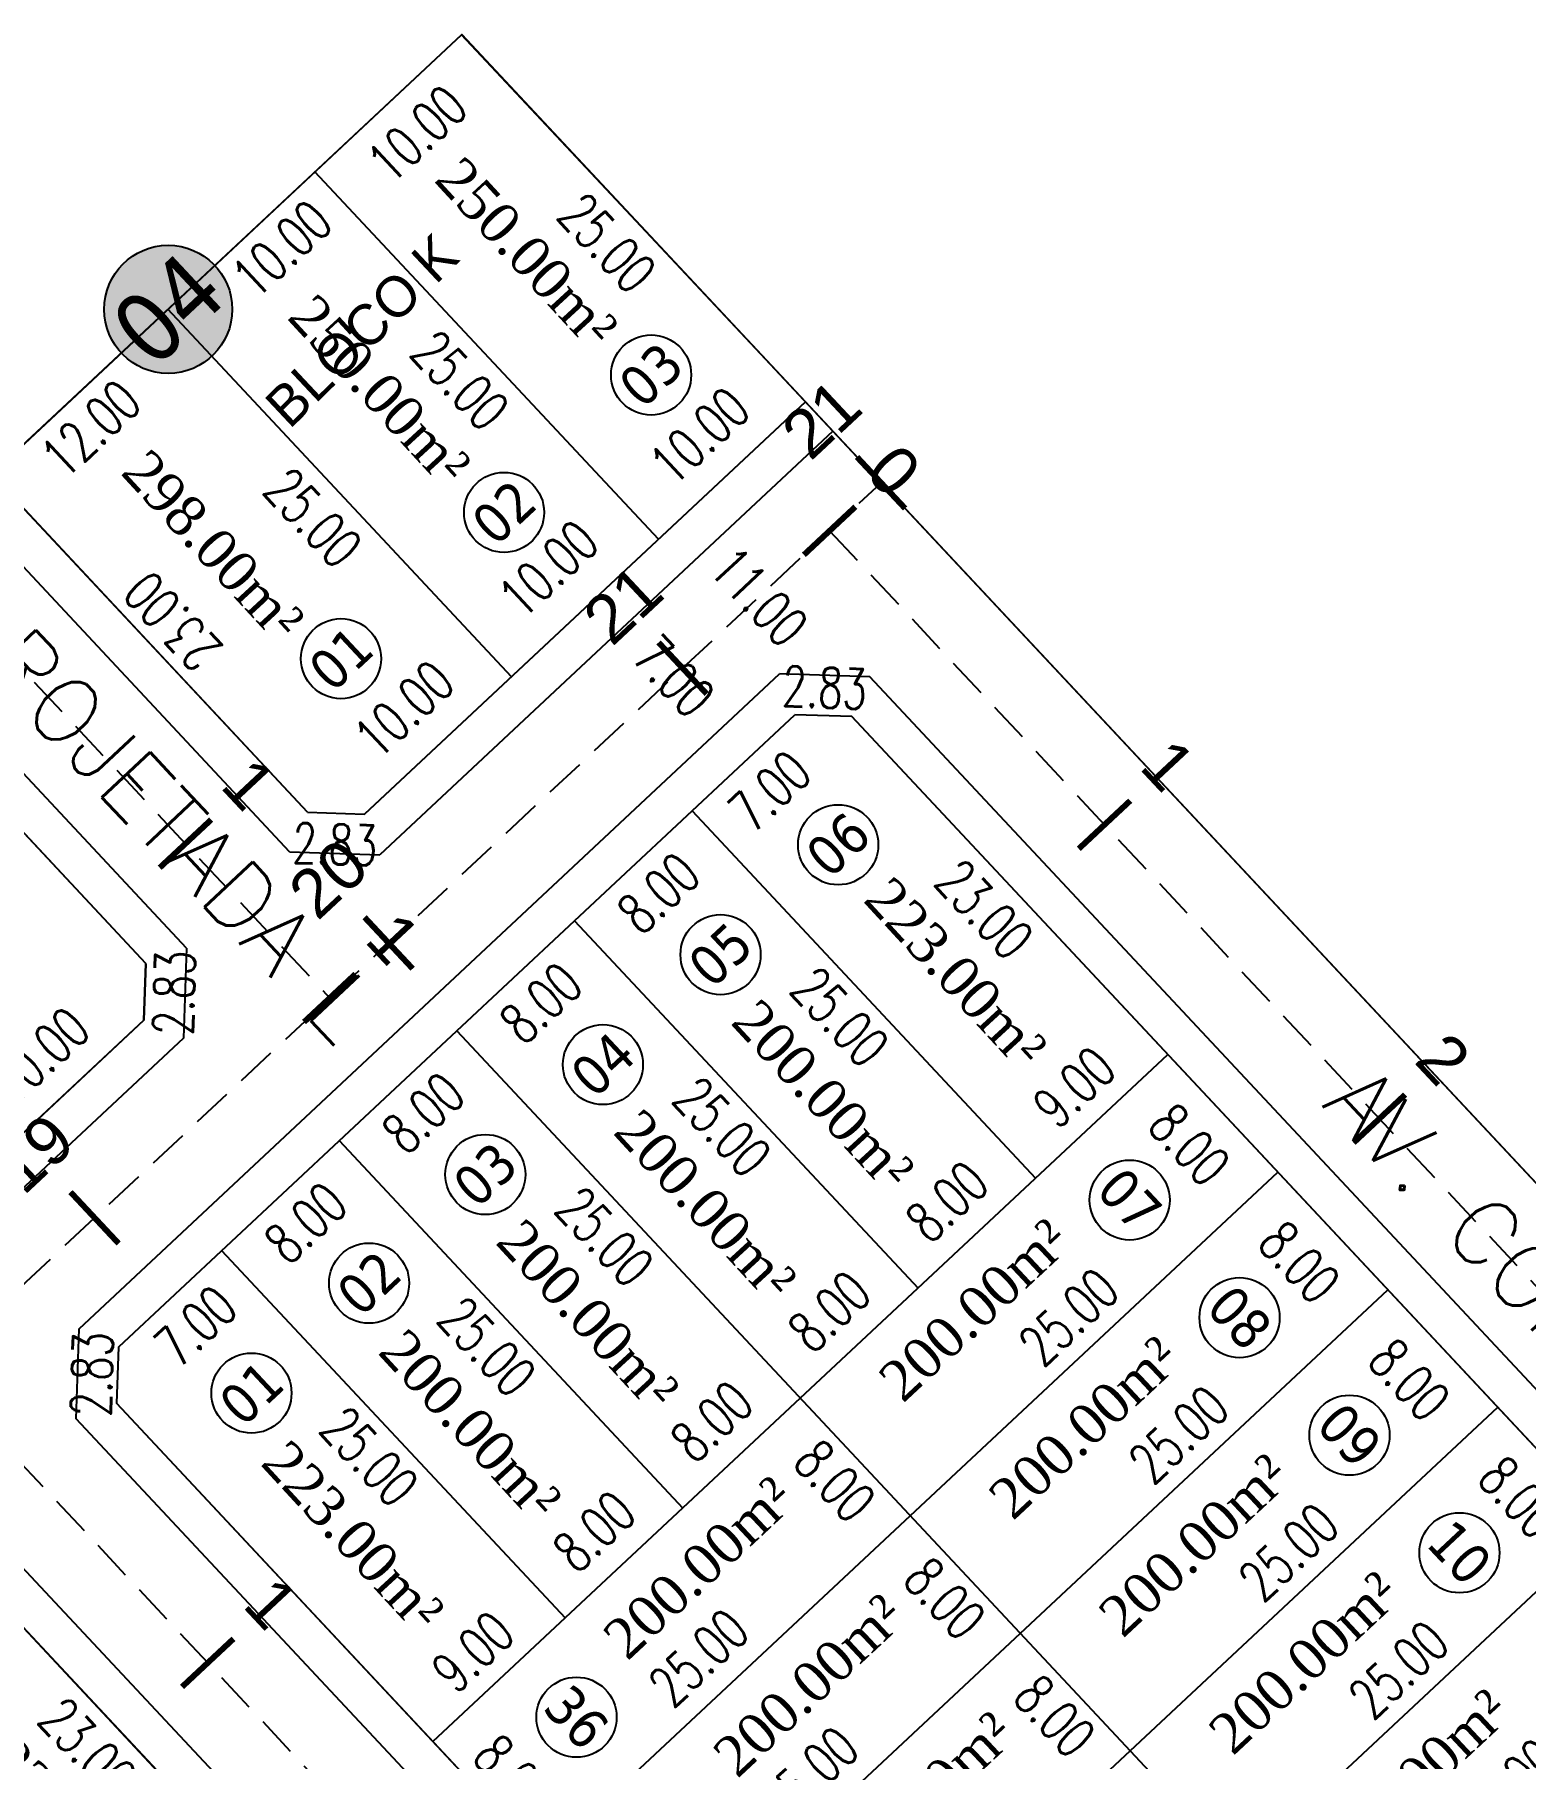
# Model space of a CAD drawing. Header units: metres. Extents: x 437145 to 443371, y 9612590 to 9615494.
# Drawn here: x 437502.7 to 437576.7, y 9614924.8 to 9615010.5 of the extents above; entities that cross this region are included whole.
import ezdxf
from ezdxf.enums import TextEntityAlignment as Align

# ---------------------------------------------------------------- set-up
doc = ezdxf.new("R2010")
doc.units = ezdxf.units.M
doc.linetypes.add('ACAD_ISO02W100', pattern=[15, 12, -3])
doc.linetypes.add('DASHED2', pattern=[0.375, 0.25, -0.125])
for name, color, linetype in [('ADUTORA', 90, 'Continuous'), ('Auxiliar', 7, 'Continuous'), ('COTAS', 10, 'Continuous'), ('Eixo Acesso', 2, 'ACAD_ISO02W100'), ('Estacas', 7, 'Continuous'), ('Layer3', 1, 'Continuous'), ('M_FIO', 32, 'Continuous'), ('ÁREA', 7, 'Continuous')]:
    doc.layers.add(name, color=color, linetype=linetype)
doc.layers.get('0').off()
doc.styles.add('ARIAL', font='arial.ttf')
doc.styles.add('COTAS', font='romans.shx', dxfattribs={"width": 0.7})
doc.styles.add('symplex', font='simplex.shx', dxfattribs={"bigfont": 'bigfont.shx'})
doc.styles.add('tahoma', font='tahoma.ttf')
doc.styles.add('ÁREA', font='times.ttf', dxfattribs={"height": 2})
doc.dimstyles.new('C-75', dxfattribs={"dimtxt": 2, "dimasz": 0.2, "dimexe": 0, "dimexo": 0, "dimgap": 1, "dimtad": 0, "dimzin": 4, "dimdsep": 46, "dimtxsty": 'COTAS', "dimblk1": 'BOL-COT', "dimblk2": 'BOL-COT', "dimsah": 1, "dimcen": 0.1, "dimse1": 1, "dimse2": 1, "dimsd1": 1, "dimsd2": 1, "dimclrd": 8, "dimclre": 256, "dimaunit": 1, "dimadec": 3, "dimazin": 0, "dimtfac": 0.5, "dimtix": 1, "dimtmove": 0, "dimatfit": 3, "dimldrblk": 'BOL-COT', "dimfxl": 1, "dimtolj": 1, "dimtzin": 0, "dimarcsym": 0})

# ---------------------------------------------------------------- blocks, each defined once
blk = doc.blocks.new('Est')
at = {"const_width": 0.2}
blk.add_lwpolyline([(0, -1.19999999925494), (0, 1.200000001117586)], dxfattribs=at)
blk = doc.blocks.new('*D16')
at = {"layer": 'Layer3', "transparency": 16777216, "insert": (2813.270988225919, 1163.804088805202), "char_height": 2, "attachment_point": 5, "rotation": 0.0020367088897105014, "style": 'COTAS'}
blk.add_mtext('\\A1;10.00', dxfattribs=at)
blk = doc.blocks.new('BOL-COT')
at = {"layer": 'COTAS'}
for p, q in [((-1.999999999999943, 8.53e-14), (2, 8.53e-14)), ((0, -2.999999999999971), (0, 3.000000000000028))]:
    blk.add_line(p, q, dxfattribs=at)
blk.add_circle((0, 0), 0.4, dxfattribs=at)
blk = doc.blocks.new('*D28')
at = {"layer": 'Layer3', "transparency": 16777216, "insert": (2858.27148480368, 1184.466226496133), "char_height": 2, "attachment_point": 5, "rotation": 0.0020386407127337383, "style": 'COTAS'}
blk.add_mtext('\\A1;10.00', dxfattribs=at)
blk = doc.blocks.new('*D29')
at = {"layer": 'Layer3', "transparency": 16777216, "insert": (2849.461390656554, 1184.883871599431), "char_height": 2, "attachment_point": 5, "rotation": 0.0020367303944953327, "style": 'COTAS'}
blk.add_mtext('\\A1;10.00', dxfattribs=at)
blk = doc.blocks.new('*D30')
at = {"layer": 'Layer3', "transparency": 16777216, "insert": (2836.422190931444, 1184.836354846465), "char_height": 2, "attachment_point": 5, "rotation": 359.99639431821544, "style": 'COTAS'}
blk.add_mtext('\\A1;12.00', dxfattribs=at)
blk = doc.blocks.new('*D31')
at = {"layer": 'Layer3', "transparency": 16777216, "insert": (2858.272653693349, 1163.918526174832), "char_height": 2, "attachment_point": 5, "rotation": 0.0020386193685146, "style": 'COTAS'}
blk.add_mtext('\\A1;10.00', dxfattribs=at)
blk = doc.blocks.new('*D32')
at = {"layer": 'Layer3', "transparency": 16777216, "insert": (2848.272643067035, 1164.215300811786), "char_height": 2, "attachment_point": 5, "rotation": 0.002036719721930262, "style": 'COTAS'}
blk.add_mtext('\\A1;10.00', dxfattribs=at)
blk = doc.blocks.new('*D33')
at = {"layer": 'Layer3', "transparency": 16777216, "insert": (2838.269749475754, 1164.023142705071), "char_height": 2, "attachment_point": 5, "rotation": 0.0020367410748469, "style": 'COTAS'}
blk.add_mtext('\\A1;10.00', dxfattribs=at)
blk = doc.blocks.new('*D48')
at = {"layer": 'Layer3', "transparency": 16777216, "insert": (2861.463502769266, 1174.058153696703), "char_height": 2, "attachment_point": 5, "rotation": 270.0020367598896, "style": 'COTAS'}
blk.add_mtext('\\A1;25.00', dxfattribs=at)
blk = doc.blocks.new('*D49')
at = {"layer": 'Layer3', "transparency": 16777216, "insert": (2851.461040853197, 1174.058783160842), "char_height": 2, "attachment_point": 5, "rotation": 270.00203676069026, "style": 'COTAS'}
blk.add_mtext('\\A1;25.00', dxfattribs=at)
blk = doc.blocks.new('*D50')
at = {"layer": 'Layer3', "transparency": 16777216, "insert": (2841.461040921388, 1174.059412472232), "char_height": 2, "attachment_point": 5, "rotation": 270.0020367618909, "style": 'COTAS'}
blk.add_mtext('\\A1;25.00', dxfattribs=at)
blk = doc.blocks.new('*D647')
at = {"layer": 'Layer3', "transparency": 16777216, "insert": (2791.5364950303, 1137.055678135539), "char_height": 2, "attachment_point": 5, "rotation": 270.0020370496902, "style": 'COTAS'}
blk.add_mtext('\\A1;23.00', dxfattribs=at)
blk = doc.blocks.new('*D723')
at = {"layer": 'Layer3', "transparency": 16777216, "insert": (2848.772758095238, 1148.633322678837), "char_height": 2, "attachment_point": 5, "rotation": 0.0020225897653519866, "style": 'COTAS'}
blk.add_mtext('\\A1;7.00', dxfattribs=at)
blk = doc.blocks.new('*D724')
at = {"layer": 'Layer3', "transparency": 16777216, "insert": (2809.772756192089, 1148.699623201373), "char_height": 2, "attachment_point": 5, "rotation": 0.00203698195316243, "style": 'COTAS'}
blk.add_mtext('\\A1;7.00', dxfattribs=at)
blk = doc.blocks.new('*D725')
at = {"layer": 'Layer3', "transparency": 16777216, "insert": (2817.273511899196, 1127.716740375716), "char_height": 2, "attachment_point": 5, "rotation": 0.001780011330904938, "style": 'COTAS'}
blk.add_mtext('\\A1;8.00', dxfattribs=at)
blk = doc.blocks.new('*D726')
at = {"layer": 'Layer3', "transparency": 16777216, "insert": (2817.272755839471, 1148.706967508751), "char_height": 2, "attachment_point": 5, "rotation": 0.002034035671423687, "style": 'COTAS'}
blk.add_mtext('\\A1;8.00', dxfattribs=at)
blk = doc.blocks.new('*D727')
at = {"layer": 'Layer3', "transparency": 16777216, "insert": (2819.642659123545, 1138.056658646003), "char_height": 2, "attachment_point": 5, "rotation": 270.0020370521852, "style": 'COTAS'}
blk.add_mtext('\\A1;25.00', dxfattribs=at)
blk = doc.blocks.new('*D728')
at = {"layer": 'Layer3', "transparency": 16777216, "insert": (2811.642659133237, 1138.056374222016), "char_height": 2, "attachment_point": 5, "rotation": 270.002037049917, "style": 'COTAS'}
blk.add_mtext('\\A1;25.00', dxfattribs=at)
blk = doc.blocks.new('*D729')
at = {"layer": 'Layer3', "transparency": 16777216, "insert": (2825.273511894294, 1127.717024771828), "char_height": 2, "attachment_point": 5, "rotation": 0.001779984650569426, "style": 'COTAS'}
blk.add_mtext('\\A1;8.00', dxfattribs=at)
blk = doc.blocks.new('*D730')
at = {"layer": 'Layer3', "transparency": 16777216, "insert": (2825.272755835502, 1148.707251897413), "char_height": 2, "attachment_point": 5, "rotation": 0.002034062351822228, "style": 'COTAS'}
blk.add_mtext('\\A1;8.00', dxfattribs=at)
blk = doc.blocks.new('*D731')
at = {"layer": 'Layer3', "transparency": 16777216, "insert": (2827.642659120547, 1138.056943029141), "char_height": 2, "attachment_point": 5, "rotation": 270.002037049917, "style": 'COTAS'}
blk.add_mtext('\\A1;25.00', dxfattribs=at)
blk = doc.blocks.new('*D732')
at = {"layer": 'Layer3', "transparency": 16777216, "insert": (2833.273511888777, 1127.717309227544), "char_height": 2, "attachment_point": 5, "rotation": 0.001780011330956504, "style": 'COTAS'}
blk.add_mtext('\\A1;8.00', dxfattribs=at)
blk = doc.blocks.new('*D733')
at = {"layer": 'Layer3', "transparency": 16777216, "insert": (2833.272755831142, 1148.707536372687), "char_height": 2, "attachment_point": 5, "rotation": 0.0020340490118521404, "style": 'COTAS'}
blk.add_mtext('\\A1;8.00', dxfattribs=at)
blk = doc.blocks.new('*D734')
at = {"layer": 'Layer3', "transparency": 16777216, "insert": (2835.642659113853, 1138.057227496965), "char_height": 2, "attachment_point": 5, "rotation": 270.00203704991685, "style": 'COTAS'}
blk.add_mtext('\\A1;25.00', dxfattribs=at)
blk = doc.blocks.new('*D735')
at = {"layer": 'Layer3', "transparency": 16777216, "insert": (2841.273511883763, 1127.717593658115), "char_height": 2, "attachment_point": 5, "rotation": 0.0017800246711844204, "style": 'COTAS'}
blk.add_mtext('\\A1;8.00', dxfattribs=at)
blk = doc.blocks.new('*D736')
at = {"layer": 'Layer3', "transparency": 16777216, "insert": (2841.272755825933, 1148.707820791151), "char_height": 2, "attachment_point": 5, "rotation": 0.002034049011634416, "style": 'COTAS'}
blk.add_mtext('\\A1;8.00', dxfattribs=at)
blk = doc.blocks.new('*D737')
at = {"layer": 'Layer3', "transparency": 16777216, "insert": (2843.642659113534, 1138.057511923814), "char_height": 2, "attachment_point": 5, "rotation": 270.0020370497836, "style": 'COTAS'}
blk.add_mtext('\\A1;25.00', dxfattribs=at)
blk = doc.blocks.new('*D738')
at = {"layer": 'Layer3', "transparency": 16777216, "insert": (2852.536494998343, 1137.057846283346), "char_height": 2, "attachment_point": 5, "rotation": 270.0020370502701, "style": 'COTAS'}
blk.add_mtext('\\A1;23.00', dxfattribs=at)
blk = doc.blocks.new('*D739')
at = {"layer": 'Layer3', "transparency": 16777216, "insert": (2808.773511307681, 1127.460624389681), "char_height": 2, "attachment_point": 5, "rotation": 0.002037056488560226, "style": 'COTAS'}
blk.add_mtext('\\A1;9.00', dxfattribs=at)
blk = doc.blocks.new('*D740')
at = {"layer": 'Layer3', "transparency": 16777216, "insert": (2849.773508264105, 1127.558047910552), "char_height": 2, "attachment_point": 5, "rotation": 0.0020259218552181155, "style": 'COTAS'}
blk.add_mtext('\\A1;9.00', dxfattribs=at)
blk = doc.blocks.new('*D741')
at = {"layer": 'Layer3', "transparency": 16777216, "insert": (2851.994001902314, 1121.557826985671), "char_height": 2, "attachment_point": 5, "rotation": 270.0020370505597, "style": 'COTAS'}
blk.add_mtext('\\A1;8.00', dxfattribs=at)
blk = doc.blocks.new('*D742')
at = {"layer": 'Layer3', "transparency": 16777216, "insert": (2841.773797852127, 1119.401197815645), "char_height": 2, "attachment_point": 5, "rotation": 0.00203705268987296, "style": 'COTAS'}
blk.add_mtext('\\A1;25.00', dxfattribs=at)
blk = doc.blocks.new('*D743')
at = {"layer": 'Layer3', "transparency": 16777216, "insert": (2806.065885525686, 1121.556194097198), "char_height": 2, "attachment_point": 5, "rotation": 270.0020370563956, "style": 'COTAS'}
blk.add_mtext('\\A1;8.00', dxfattribs=at)
blk = doc.blocks.new('*D744')
at = {"layer": 'Layer3', "transparency": 16777216, "insert": (2827.707533146803, 1121.379107792261), "char_height": 2, "attachment_point": 5, "rotation": 270.00203705222765, "style": 'COTAS'}
blk.add_mtext('\\A1;8.00', dxfattribs=at)
blk = doc.blocks.new('*D745')
at = {"layer": 'Layer3', "transparency": 16777216, "insert": (2816.773073487513, 1119.587349697347), "char_height": 2, "attachment_point": 5, "rotation": 0.022243504855019167, "style": 'COTAS'}
blk.add_mtext('\\A1;25.00', dxfattribs=at)
blk = doc.blocks.new('*D746')
at = {"layer": 'Layer3', "transparency": 16777216, "insert": (2851.99428632855, 1113.557826990576), "char_height": 2, "attachment_point": 5, "rotation": 270.002037044306, "style": 'COTAS'}
blk.add_mtext('\\A1;8.00', dxfattribs=at)
blk = doc.blocks.new('*D747')
at = {"layer": 'Layer3', "transparency": 16777216, "insert": (2841.77408227742, 1111.401197825889), "char_height": 2, "attachment_point": 5, "rotation": 0.002037048421005068, "style": 'COTAS'}
blk.add_mtext('\\A1;25.00', dxfattribs=at)
blk = doc.blocks.new('*D749')
at = {"layer": 'Layer3', "transparency": 16777216, "insert": (2827.707817573299, 1113.379107801575), "char_height": 2, "attachment_point": 5, "rotation": 270.00203705139387, "style": 'COTAS'}
blk.add_mtext('\\A1;8.00', dxfattribs=at)
blk = doc.blocks.new('*D750')
at = {"layer": 'Layer3', "transparency": 16777216, "insert": (2816.773357912779, 1111.587349705729), "char_height": 2, "attachment_point": 5, "rotation": 0.02224350912310243, "style": 'COTAS'}
blk.add_mtext('\\A1;25.00', dxfattribs=at)
blk = doc.blocks.new('*D751')
at = {"layer": 'Layer3', "transparency": 16777216, "insert": (2851.994570751058, 1105.557826998077), "char_height": 2, "attachment_point": 5, "rotation": 270.00203704305625, "style": 'COTAS'}
blk.add_mtext('\\A1;8.00', dxfattribs=at)
blk = doc.blocks.new('*D752')
at = {"layer": 'Layer3', "transparency": 16777216, "insert": (2841.774366701365, 1103.401197828683), "char_height": 2, "attachment_point": 5, "rotation": 0.00203705268987296, "style": 'COTAS'}
blk.add_mtext('\\A1;25.00', dxfattribs=at)
blk = doc.blocks.new('*D754')
at = {"layer": 'Layer3', "transparency": 16777216, "insert": (2827.70810199898, 1105.379107795987), "char_height": 2, "attachment_point": 5, "rotation": 270.0020370568134, "style": 'COTAS'}
blk.add_mtext('\\A1;8.00', dxfattribs=at)
blk = doc.blocks.new('*D756')
at = {"layer": 'Layer3', "transparency": 16777216, "insert": (2851.994855178893, 1097.557827002202), "char_height": 2, "attachment_point": 5, "rotation": 270.002037056395, "style": 'COTAS'}
blk.add_mtext('\\A1;8.00', dxfattribs=at)
blk = doc.blocks.new('*D757')
at = {"layer": 'Layer3', "transparency": 16777216, "insert": (2841.774651129495, 1095.401197846378), "char_height": 2, "attachment_point": 5, "rotation": 0.0020370398832807433, "style": 'COTAS'}
blk.add_mtext('\\A1;25.00', dxfattribs=at)
blk = doc.blocks.new('*D762')
at = {"layer": 'Layer3', "transparency": 16777216, "insert": (2841.774935552536, 1087.401197845447), "char_height": 2, "attachment_point": 5, "rotation": 0.002037044152142905, "style": 'COTAS'}
blk.add_mtext('\\A1;25.00', dxfattribs=at)
blk = doc.blocks.new('*D813')
at = {"layer": 'Layer3', "transparency": 16777216, "insert": (2804.363768572915, 1150.465058448009), "char_height": 2, "attachment_point": 5, "rotation": 45.00203708974461, "style": 'COTAS'}
blk.add_mtext('\\A1;2.83', dxfattribs=at)
blk = doc.blocks.new('*D819')
at = {"layer": 'Layer3', "transparency": 16777216, "insert": (2854.26671150791, 1150.535348976933), "char_height": 2, "attachment_point": 5, "rotation": 314.5160272773045, "style": 'COTAS'}
blk.add_mtext('\\A1;2.83', dxfattribs=at)
blk = doc.blocks.new('*D839')
at = {"layer": 'Layer3', "transparency": 16777216, "insert": (2831.176655884704, 1161.464116925333), "char_height": 2, "attachment_point": 5, "rotation": 314.9963940904055, "style": 'COTAS'}
blk.add_mtext('\\A1;2.83', dxfattribs=at)
blk = doc.blocks.new('*D857')
at = {"layer": 'Layer3', "transparency": 16777216, "insert": (2820.296860418379, 1161.529674421265), "char_height": 2, "attachment_point": 5, "rotation": 44.99921550985739, "style": 'COTAS'}
blk.add_mtext('\\A1;2.83', dxfattribs=at)
blk = doc.blocks.new('*D859')
at = {"layer": 'Layer3', "transparency": 16777216, "insert": (2832.839239571587, 1175.05767107524), "char_height": 2, "attachment_point": 5, "rotation": 89.99639431467517, "style": 'COTAS'}
blk.add_mtext('\\A1;23.00', dxfattribs=at)
blk = doc.blocks.new('*D893')
at = {"layer": 'Layer3', "transparency": 16777216, "insert": (2854.973453992537, 1156.057932494888), "char_height": 2, "attachment_point": 5, "rotation": 270.00203671963703, "style": 'COTAS'}
blk.add_mtext('\\A1;11.00', dxfattribs=at)
blk = doc.blocks.new('*D894')
at = {"layer": 'Layer3', "transparency": 16777216, "insert": (2849.187399418612, 1156.0577275598), "char_height": 2, "attachment_point": 5, "rotation": 270.0020367154301, "style": 'COTAS'}
blk.add_mtext('\\A1;7.00', dxfattribs=at)
blk = doc.blocks.new('atutu')
at = {"layer": 'Layer3'}
h = blk.add_hatch(color=101, dxfattribs=at)
h.dxf.hatch_style = 1
h.set_gradient(color1=(131, 236, 156), color2=(83, 228, 117), one_color=1, tint=0.6100000143051147)
h.paths.add_polyline_path([(2845.595358288929, 1184.359103570092, 1), (2840.967156650697, 1188.729342658404, 1)])
at = {"layer": 'ADUTORA', "color": 7}
blk.add_lwpolyline([(2822.269910851983, 1162.728203134942), (2822.271410410083, 1186.556751516047)], dxfattribs=at)
at = {"layer": 'Layer3', "color": 0}
for p, q in [((2820.269962993416, 1163.556698441836), (2818.269837135124, 1161.556627353984)), ((2804.272761291674, 1148.556130355555), (2806.272690184322, 1150.556201463896)), ((2854.272761268798, 1148.557907995167), (2852.27269016488, 1150.557836888689))]:
    blk.add_line(p, q, dxfattribs=at)
for points in [[(2829.271410125623, 1186.552887119684), (2863.271410113399, 1186.554095730516), (2863.271365478309, 928.7582078374508), (2435.280574230909, 928.7586033831868)], [(2820.269962995395, 1163.556698443699), (2820.271410410724, 1186.556680422607)], [(2831.269962989575, 1163.557286465871), (2831.271410391806, 1186.557071507308)], [(2843.269837106311, 1161.55751596238), (2843.271410383774, 1186.5574979357)], [(2853.269837101363, 1161.557871437031), (2853.271410377836, 1186.557853406626)], [(2863.269837094669, 1161.558226909819), (2863.271410372249, 1186.558208885002)], [(2831.269962989575, 1163.557286465871), (2831.269962989575, 1163.557286465871), (2833.269837113295, 1161.557160606939)], [(2818.269837135124, 1161.556627353984), (2713.272299168771, 1161.552894957694)], [(2831.269837114285, 1161.557089537713), (2831.269837126392, 1161.557286465871)], [(2863.272299075756, 1161.558227075595), (2833.269837153226, 1161.557160564098)], [(2863.280575853214, 928.758207835588), (2863.272299075756, 1161.558227075595)], [(2806.272690184322, 1150.556201463896), (2852.272690140608, 1150.55783691104)], [(2813.272690179898, 1150.556451132852), (2813.273579010414, 1125.556451153341)], [(2821.272690174543, 1150.55673554014), (2821.273579005292, 1125.556735566217)], [(2829.272690169887, 1150.557019947427), (2829.277916496236, 1003.557019297364)], [(2837.272690164531, 1150.5573059212), (2837.273578996037, 1125.557305941689)], [(2845.272690159933, 1150.557590579945), (2845.273578991438, 1125.557590604159)], [(2793.277845401748, 1005.55573938075), (2793.272761299532, 1148.555739250365)], [(2804.277845394705, 1005.556130463588), (2804.272761292605, 1148.556130353692)], [(2854.277845375147, 1005.557908125553), (2854.272761272581, 1148.557907993305)], [(2804.273579015129, 1125.556130377907), (2854.273578996037, 1125.557908036146)], [(2804.273863349017, 1117.556131180707), (2854.273863419449, 1117.557908842671)], [(2804.274147775921, 1109.556131186295), (2854.274147845712, 1109.557908848259)], [(2804.274432201893, 1101.556131197471), (2854.274432269589, 1101.557908853847)], [(2804.274716626993, 1093.556131199333), (2854.27471669562, 1093.557908859435)]]:
    blk.add_lwpolyline(points, dxfattribs=at)
for centre, radius in [((2843.281257468067, 1186.544202672648), 3.182736247992434), ((2848.579958593846, 1167.772825206029), 1.990958139869911), ((2858.582420436689, 1167.774165636259), 1.990958139869911), ((2809.517483139551, 1144.36795552853), 1.990958139869911), ((2817.517483134836, 1144.368239956307), 1.990958139869911), ((2825.425060530159, 1144.368485635477), 1.990958139869911), ((2833.425060528587, 1144.368805531743), 1.990958139869911), ((2841.425060520904, 1144.369054487306), 1.990958139869911), ((2849.425060515141, 1144.369338911358), 1.990958139869911), ((2810.313048935693, 1121.568121809843), 1.990958139869911), ((2847.943753956201, 1121.578276472497), 1.990958139869911), ((2847.944038381125, 1113.578276470635), 1.990958139869911), ((2847.944322805293, 1105.57827648181), 1.990958139869911), ((2847.94460723406, 1097.578276487398), 1.990958139869911)]:
    blk.add_circle(centre, radius, dxfattribs=at)
at = {"layer": 'Layer3', "color": 1}
blk.add_circle((2837.696236837272, 1167.996092411089), 1.990958139869911, dxfattribs=at)
at = {"layer": 'M_FIO'}
for p, q in [((2822.26991085111, 1162.728203136805), (2819.098279172579, 1159.556658307421)), ((2822.269910852216, 1162.728203136805), (2819.098279173685, 1159.556658307421)), ((2829.269910861704, 1162.728985203761), (2832.441364238819, 1159.557132618833)), ((2829.26991086281, 1162.728985203761), (2832.441364239925, 1159.557132618833)), ((2802.27273184075, 1149.384486370119), (2805.444191953715, 1152.556172008026)), ((2802.272731841857, 1149.384486370119), (2805.444191954821, 1152.556172008026)), ((2856.272731814033, 1149.386406226414), (2853.101046184684, 1152.557866340834)), ((2856.272731815139, 1149.386406226414), (2853.10104618579, 1152.557866340834))]:
    blk.add_line(p, q, dxfattribs=at)
for points in [[(2822.269910850877, 1162.728203134942), (2822.271410408978, 1186.556751516047)], [(2829.269910861704, 1162.728985203761), (2829.271410395532, 1186.55717563476)], [(2829.26991086281, 1162.728985203761), (2829.271410396638, 1186.55717563476)], [(2819.098279172579, 1159.556658307421), (2712.443941635685, 1159.552867016155)], [(2819.098279173685, 1159.556658307421), (2712.443941636792, 1159.552867016155)], [(2863.272370180954, 1159.558228580612), (2832.441364237888, 1159.557132618833)], [(2863.272370182059, 1159.558228580612), (2832.441364238994, 1159.557132618833)], [(2863.271405439324, 1159.558228547084), (2863.271405439324, 1159.558228547084), (2863.271365478309, 928.7582078374508), (2856.28057584815, 928.7582142989668)], [(2805.444191953715, 1152.556172008026), (2853.101046161692, 1152.557866365048)], [(2805.444191954821, 1152.556172008026), (2853.101046162798, 1152.557866365048)], [(2795.277874853253, 1004.72738336246), (2795.272731843661, 1149.384237485337)], [(2795.277874854359, 1004.72738336246), (2795.272731844767, 1149.384237485337)], [(2802.277874848713, 1004.727632232341), (2802.27273184075, 1149.384486370119)], [(2802.277874849819, 1004.727632232341), (2802.272731841857, 1149.384486370119)], [(2856.277874826536, 1004.729552109125), (2856.272731816595, 1149.386406222689)], [(2856.277874827642, 1004.729552109125), (2856.2727318177, 1149.386406222689)]]:
    blk.add_lwpolyline(points, dxfattribs=at)
at = {"layer": 'ADUTORA', "color": 7, "style": 'symplex'}
blk.add_text('RUA.PROJETADA L', height=3.284297485517897, rotation=270.0256716937466, dxfattribs=at).set_placement((2825.946646369144, 1173.465395015064), align=Align.MIDDLE_CENTER)
blk.add_text('AV. CONTORNO LESTE', height=3.284297485517897, rotation=270.0256716937466, dxfattribs=at).set_placement((2858.100957446231, 1118.543453418049))
at = {"layer": 'Layer3', "color": 0, "extrusion": (-0.0006588081243978, -0.0262267346955952, 0.9996558029437244), "style": 'ÁREA'}
blk.add_text('298.00m²', height=1.999999999999999, rotation=270.9999999799873, dxfattribs=at).set_placement((2805.370211995269, 1252.531843176248, -37.38530775294087))
at = {"layer": 'Layer3', "color": 1, "insert": (2843.281257469289, 1186.544223118904), "char_height": 3.499999999999999, "attachment_point": 5, "rotation": 0.0020370548664193034, "style": 'tahoma'}
blk.add_mtext('\\A1;04', dxfattribs=at)
at = {"layer": 'Layer3', "color": 5, "char_height": 1.999999999999999, "attachment_point": 5, "style": 'tahoma'}
for s, insert, rotation in [('\\A1;01', (2837.696236837214, 1167.996092409226), 0.0020370548664193034), ('\\A1;02', (2848.579958593962, 1167.772825202304), 0.0020370548664193034), ('\\A1;03', (2858.582420436864, 1167.774165632534), 0.0020370548664193034), ('\\A1;01', (2809.517483140715, 1144.367955530393), 0.0020370548664193034), ('\\A1;02', (2817.517483134894, 1144.368239961895), 0.0020370548664193034), ('\\A1;03', (2825.425060531381, 1144.368485641065), 0.0020370548664193034), ('\\A1;04', (2833.42506052946, 1144.368805535469), 0.0020370548664193034), ('\\A1;05', (2841.42506052102, 1144.369054492894), 0.0020370548664193034), ('\\A1;06', (2849.425060515258, 1144.369338915083), 0.0020370548664193034), ('\\A1;36', (2810.313048935869, 1121.568121809843), 270.0497252510426), ('\\A1;07', (2847.943753957539, 1121.578276479948), 270.0497252510426), ('\\A1;08', (2847.944038382348, 1113.57827647436), 270.0497252510426), ('\\A1;09', (2847.944322807505, 1105.578276491123), 270.0497252510426), ('\\A1;10', (2847.944607235224, 1097.578276492986), 270.0497252510426)]:
    blk.add_mtext(s, dxfattribs=dict(at, insert=insert, rotation=rotation))
at = {"layer": 'ÁREA', "linetype": 'Continuous', "lineweight": -2, "extrusion": (-0.0006588081243978001, -0.02622673469559521, 0.9996558029437245), "style": 'ÁREA'}
for s, p in [('250.00m²', (2816.678188702256, 1252.803351028196, -37.39243321589044)), ('200.00m²', (2793.876057708877, 1211.581294893419, -36.31059988260132)), ('200.00m²', (2801.873527757296, 1211.782404389734, -36.31587780809944)), ('200.00m²', (2809.870997799788, 1211.98351382069, -36.32115573263924)), ('223.00m²', (2757.854711351516, 1210.617428667112, -36.28530413779257)), ('223.00m²', (2777.848386481259, 1211.120201680754, -36.2984989333426))]:
    blk.add_text(s, height=1.999999999999999, rotation=270.9999999799873, dxfattribs=at).set_placement(p)
at = {"layer": 'ÁREA', "linetype": 'Continuous', "lineweight": -2, "extrusion": (-0.0006588081243978, -0.0262267346955952, 0.9996558029437244), "style": 'ÁREA'}
for s, p in [('250.00m²', (2826.675050939106, 1253.053753313998, -37.39900478416535)), ('200.00m²', (2785.878587663392, 1211.380185477275, -36.30532195891611)), ('223.00m²', (2818.835420480377, 1212.150887585077, -36.32554829698991))]:
    blk.add_text(s, height=1.999999999999999, rotation=270.9999999799873, dxfattribs=at).set_placement(p)
at = {"layer": 'ÁREA', "linetype": 'Continuous', "lineweight": -2, "extrusion": (0.0262307824511418, -0.0004708427962515, 0.9996558029437244), "style": 'ÁREA'}
for p in [(1172.182644201288, -2792.615636008517, 68.73643365173), (1164.529979414153, -2811.502656671312, 69.23210539725626), (1156.531273013053, -2811.6464684743, 69.2358796001763), (1148.532566630829, -2811.790280291095, 69.23965380331586), (1140.533860235419, -2811.934092099802, 69.24342800632598)]:
    blk.add_text('200.00m²', height=1.999999999999999, rotation=270.9999999484056, dxfattribs=at).set_placement(p)
at = {"layer": 'ÁREA', "linetype": 'Continuous', "lineweight": -2, "extrusion": (0.02623078245114181, -0.0004708427962515001, 0.9996558029437245), "style": 'ÁREA'}
for p in [(1172.528685783517, -2811.358844864594, 69.22833119404541), (1164.18393780245, -2792.759447833764, 68.74020785482574), (1156.185231412645, -2792.903259643359, 68.74398205788461)]:
    blk.add_text('200.00m²', height=1.999999999999999, rotation=270.9999999484056, dxfattribs=at).set_placement(p)
at = {"layer": 'Layer3', "color": 0}
for p1, p2, distance, picture, middle in [((2842.422295814288, 1186.503262615162), (2830.422295896535, 1186.504017787385), 1.6672853581094593, '*D30', (2836.422190931444, 1184.836354846465)), ((2831.271410465264, 1186.558253106061), (2831.269962989575, 1163.557286465871), 1.5685528472727748, '*D859', (2832.839239571587, 1175.05767107524)), ((2843.268948527135, 1186.559467658731), (2843.269837231515, 1161.559485853049), -1.8083519590793773, '*D50', (2841.461040921388, 1174.059412472232)), ((2854.461326856714, 1186.678723866451), (2844.461326863466, 1186.678368389937), 1.7946745298959235, '*D29', (2849.461390656554, 1184.883871599431)), ((2853.268948458741, 1186.558838347304), (2853.269837162598, 1161.558856541622), -1.8083519586146242, '*D49', (2851.461040853197, 1174.058783160842)), ((2863.27141037254, 1186.558209216553), (2853.271410377836, 1186.557853406626), 2.091804816781073, '*D28', (2858.27148480368, 1184.466226496133)), ((2863.271410372249, 1186.558208885002), (2863.272299075756, 1161.558227075595), -1.8083519558788634, '*D48', (2861.463502769266, 1174.058153696703)), ((2853.272579268518, 1166.010153085324), (2843.272579273291, 1166.009797610673), 1.794674537346947, '*D32', (2848.272643067035, 1164.215300811786)), ((2863.272579262755, 1166.010508891526), (2853.272579268518, 1166.010153085324), 2.0918048149170363, '*D31', (2858.272653693349, 1163.918526174832)), ((2808.272299111612, 1161.55627196874), (2818.269837135124, 1161.556627353984), 2.247639145260229, '*D16', (2813.270988225919, 1163.804088805202)), ((2843.269837106311, 1161.557516040611), (2833.269837153226, 1161.557160562235), -2.4658044052059633, '*D33', (2838.269749475754, 1164.023142705071)), ((2820.269962993416, 1163.556698441836), (2818.269837135124, 1161.556627353984), 1.4523611465733113, '*D857', (2820.296860418379, 1161.529674421265)), ((2831.269962989575, 1163.557286465871), (2833.269837153226, 1161.557160562235), -1.5459834624106572, '*D839', (2831.176655884704, 1161.464116925333)), ((2806.272690185486, 1150.556201467621), (2804.272761292838, 1148.55613035928), -1.2854138514304088, '*D813', (2804.363768572915, 1150.465058448009)), ((2852.289654923103, 1150.574802849773), (2854.272761271766, 1148.557908017519), 1.38208735577468, '*D819', (2854.26671150791, 1150.535348976933)), ((2806.272690185486, 1150.556201467621), (2813.272690179548, 1150.556450331915), -1.8567026995682712, '*D724', (2809.772756192089, 1148.699623201373)), ((2813.272690180771, 1150.556414023373), (2813.273579010182, 1125.556450357992), -1.6304754632706426, '*D728', (2811.642659133237, 1138.056374222016)), ((2813.272690180597, 1150.556414440605), (2821.272690175241, 1150.556698445561), -1.8495889354965083, '*D726', (2817.272755839471, 1148.706967508751)), ((2821.272690175241, 1150.556698445561), (2821.273579005641, 1125.556734783906), -1.6304754679263485, '*D727', (2819.642659123545, 1138.056658646003)), ((2821.272690175707, 1150.556698821816), (2829.272690170468, 1150.556982830498), -1.84958892991065, '*D730', (2825.272755835502, 1148.707251897413)), ((2829.272690170468, 1150.556982830498), (2829.273578999879, 1125.557019165117), -1.630475465656702, '*D731', (2827.642659120547, 1138.056943029141)), ((2829.272690172273, 1150.556983292434), (2837.272690166045, 1150.557267299253), -1.8495889243215622, '*D733', (2833.272755831142, 1148.707536372687)), ((2837.272690166045, 1150.557267299253), (2837.273578995455, 1125.557303632009), -1.6304754679272555, '*D734', (2835.642659113853, 1138.057227496965)), ((2837.272690166626, 1150.557267718348), (2845.272690161272, 1150.557551725167), -1.8495889317725978, '*D736', (2841.272755825933, 1148.707820791151)), ((2845.272690161272, 1150.557551725167), (2845.273578990624, 1125.557588059786), -1.6304754634457206, '*D737', (2843.642659113534, 1138.057511923814)), ((2845.272690159525, 1150.557589782733), (2852.272690165695, 1150.557836888689), -1.9243906580730787, '*D723', (2848.772758095238, 1148.633322678837)), ((2793.272761298658, 1148.555739868763), (2793.273579022813, 1125.555739891115), -1.7366751315338036, '*D647', (2791.5364950303, 1137.055678135539)), ((2854.272761271766, 1148.557908017519), (2854.273578996154, 1125.557908038008), -1.7366751367142856, '*D738', (2852.536494998343, 1137.057846283346)), ((2804.273579016061, 1125.556130377907), (2813.273579010182, 1125.556450357992), 1.9043340229346517, '*D739', (2808.773511307681, 1127.460624389681)), ((2813.27357901088, 1125.556450350541), (2821.273579007504, 1125.556698887008), 2.1601657579835245, '*D725', (2817.273511899196, 1127.716740375716)), ((2821.273579005176, 1125.556734735477), (2829.273579001392, 1125.556983268219), 2.160165771022464, '*D729', (2825.273511894294, 1127.717024771828)), ((2829.273579000577, 1125.557019200507), (2837.273578996969, 1125.557267736974), 2.160165759846624, '*D732', (2833.273511888777, 1127.717309227544)), ((2837.273578996095, 1125.557303624558), (2845.273578992428, 1125.557552162889), 2.1601657654336655, '*D735', (2841.273511883763, 1127.717593658115)), ((2854.273578994291, 1125.557908038008), (2845.273578991089, 1125.557589806947), -2.0002989893245107, '*D740', (2849.773508264105, 1127.558047910552)), ((2804.273579016061, 1125.556130377907), (2804.27386344279, 1117.556130381632), 1.7921642973937189, '*D743', (2806.065885525686, 1121.556194097198)), ((2854.27357899499, 1125.557908034283), (2854.273863420904, 1117.557908039871), -2.27971930707299, '*D741', (2851.994001902314, 1121.557826985671)), ((2804.273863756529, 1117.547313653264), (2829.273863426026, 1117.557019213545), 2.035183417311045, '*D745', (2816.773073487513, 1119.587349697347)), ((2854.273863420089, 1117.557908043596), (2829.273863385746, 1117.557019211683), -1.8437341891703736, '*D742', (2841.773797852127, 1119.401197815645)), ((2854.273863420904, 1117.557908039871), (2854.274147845945, 1109.557908043596), -2.279719306315827, '*D746', (2851.99428632855, 1113.557826990576)), ((2804.274148181512, 1109.547313655126), (2829.274147851882, 1109.557019217271), 2.0351834228979024, '*D750', (2816.773357912779, 1111.587349705729)), ((2854.274147845247, 1109.557908047321), (2829.274147810904, 1109.557019217271), -1.8437341947580768, '*D747', (2841.77408227742, 1111.401197825889)), ((2854.27414784513, 1109.557908045459), (2854.274432269996, 1101.557908052909), -2.2797193079456397, '*D751', (2851.994570751058, 1105.557826998077)), ((2854.274432269298, 1101.557908056635), (2829.274432235014, 1101.557019224721), -1.8437341891703733, '*D752', (2841.774366701365, 1103.401197828683)), ((2854.274432271859, 1101.557908052909), (2854.274716698589, 1093.557908054772), -2.2797193077719458, '*D756', (2851.994855178893, 1097.557827002202)), ((2854.274716696958, 1093.557908058497), (2829.274716662791, 1093.557019232172), -1.84373420220933, '*D757', (2841.774651129495, 1095.401197846378)), ((2854.275001120253, 1085.557908069673), (2829.275001085853, 1085.557019241485), -1.843734191033236, '*D762', (2841.774935552536, 1087.401197845447))]:
    dim = blk.add_aligned_dim(p1=p1, p2=p2, distance=distance, dimstyle='C-75', dxfattribs=at)
    dim.commit()
    dim.dimension.update_dxf_attribs({"geometry": picture, "text_midpoint": middle})
for p1, p2, distance, picture, middle in [((2852.272690140608, 1150.55783691104), (2852.272299118538, 1161.557836054224), -2.7009593646715184, '*D893', (2854.973453992537, 1156.057932494888)), ((2849.187523834198, 1152.557727227318), (2849.187275002443, 1159.557727892283), -2.919477990756721e-10, '*D894', (2849.187399418612, 1156.0577275598))]:
    dim = blk.add_aligned_dim(p1=p1, p2=p2, distance=distance, dimstyle='C-75', override={"dimfxl": 1.25}, dxfattribs=at)
    dim.commit()
    dim.dimension.update_dxf_attribs({"geometry": picture, "text_midpoint": middle})
for base, p1, p2, angle, picture, middle in [((2827.707675359877, 1117.379107790943), (2825.176768655447, 1125.379017811599), (2825.177053081594, 1117.37901781905), 270.0020370522244, '*D744', (2827.707533146803, 1121.379107792261)), ((2827.707959786315, 1109.379107794632), (2825.177053080546, 1117.379017815325), (2825.177337506577, 1109.379017822775), 270.0020370513939, '*D749', (2827.707817573299, 1113.379107801575)), ((2827.708244212374, 1101.379107802322), (2825.177337504714, 1109.379017822775), (2825.177621931502, 1101.379017830226), 270.0020370568166, '*D754', (2827.70810199898, 1105.379107795987))]:
    dim = blk.add_linear_dim(base=base, p1=p1, p2=p2, angle=angle, dimstyle='C-75', dxfattribs=at)
    dim.commit()
    dim.dimension.update_dxf_attribs({"geometry": picture, "text_midpoint": middle, "dimtype": 129})

msp = doc.modelspace()

# ---------------------------------------------------------------- linework, layer by layer
at = {"layer": 'Auxiliar', "color": 2, "linetype": 'Continuous', "lineweight": -3}
for p, q in [((437500.5096892528, 9614988.60861458), (437523.8659756379, 9615010.440387089)), ((437540.958736023, 9614992.196600404), (437523.8659756379, 9615010.440387089)), ((437519.0443694807, 9614971.708542012), (437540.958736023, 9614992.196600404)), ((437516.2175504761, 9614971.80390773), (437500.5096892528, 9614988.60861458)), ((437508.1824169597, 9614964.291476008), (437492.4718829034, 9614981.095437007)), ((437506.8350932411, 9614945.235300103), (437540.4379290183, 9614976.649458567)), ((437543.2630880852, 9614976.554427419), (437540.4379290183, 9614976.649458567)), ((437640.9228295655, 9614872.095943393), (437543.2630880852, 9614976.554427419)), ((437516.2175504761, 9614971.80390773), (437519.0443694807, 9614971.708542012)), ((437508.0871857575, 9614961.464513227), (437508.1824169597, 9614964.291476008)), ((437431.3886982738, 9614889.757993227), (437508.0871857575, 9614961.464513227)), ((437506.7391432152, 9614942.40766521), (437506.8350932411, 9614945.235300103)), ((437604.4005545643, 9614837.949124433), (437506.7391432152, 9614942.40766521)), ((437596.3636156572, 9614830.436893264), (437498.7038741767, 9614934.895377288))]:
    msp.add_line(p, q, dxfattribs=at)
at = {"layer": 'Eixo Acesso', "color": 3, "linetype": 'DASHED2', "lineweight": -3, "ltscale": 8}
for p, q in [((437228.05493295, 9614692.129022036), (437544.7158828954, 9614988.179904092)), ((437542.160012521, 9614985.790384073), (437650.0637849299, 9614870.37471416)), ((437496.494144679, 9614984.850235352), (437517.3215250792, 9614962.568524485)), ((437497.6007885615, 9614944.131323935), (437605.5045609707, 9614828.715654025))]:
    msp.add_line(p, q, dxfattribs=at)

# ---------------------------------------------------------------- block references
at = {"rotation": 43.07140519794264}
msp.add_blockref('atutu', (436242.5698856535, 9612188.321055599), dxfattribs=at)
at = {"layer": 'Estacas', "color": 7, "linetype": 'Continuous', "lineweight": -3, "xscale": 1.458333333106969, "yscale": 1.458333333106969, "zscale": 1.458333333106969}
for p, rotation in [((437544.7158828954, 9614988.179904092), 43.07344208228414), ((437542.160012521, 9614985.790384073), 313.073442243589), ((437534.8560757181, 9614978.96182838), 43.07344208228414), ((437555.818717626, 9614971.180805884), 313.073442243589), ((437510.1514109043, 9614970.239312068), 313.0677995102904), ((437520.246497491, 9614965.303123316), 43.07344208228414), ((437517.3215250792, 9614962.568524485), 313.0677995102904), ((437569.4774227313, 9614956.571227698), 313.073442243589), ((437505.636919264, 9614951.644418253), 43.07344208228414), ((437511.2594936668, 9614929.521745747), 313.073442243589)]:
    msp.add_blockref('Est', p, dxfattribs=dict(at, rotation=rotation))

# ---------------------------------------------------------------- texts
at = {"layer": 'ADUTORA', "color": 7, "extrusion": (0.2523981432401358, 0.1002419811213371, 0.9624171250085908), "style": 'ARIAL'}
msp.add_text('BLOCO K', height=2, rotation=292.2865637495469, dxfattribs=at).set_placement((8774532.358766982, -3807001.49087886, 1074145.774053794))
at = {"layer": 'Estacas', "color": 7, "linetype": 'Continuous', "lineweight": -3, "char_height": 2.399999999999999, "attachment_point": 8, "style": 'ARIAL'}
for s, insert, rotation in [('{\\C256;21}', (437542.5646368479, 9614990.480912663), 43.07344208228415), ('{\\C256;0}', (437544.4610210855, 9614987.941630127), 313.073442243589), ('{\\C256;21}', (437532.7048296706, 9614981.26283695), 43.07344208228415), ('{\\C256;1}', (437558.1197261907, 9614973.332051938), 313.073442243589), ('{\\C256;1}', (437512.4526313217, 9614972.390331501), 313.06779951029034), ('{\\C256;20}', (437518.0952514436, 9614967.604131887), 43.07344208228415), ('{\\C256;1}', (437519.6227454966, 9614964.719543917), 313.06779951029034), ('{\\C256;2}', (437571.778431296, 9614958.72247375), 313.073442243589), ('{\\C256;19}', (437503.4856732165, 9614953.945426822), 43.07344208228415), ('{\\C256;1}', (437513.5605022316, 9614931.6729918), 313.073442243589)]:
    msp.add_mtext(s, dxfattribs=dict(at, insert=insert, rotation=rotation))

doc.saveas('drawing.dxf')
